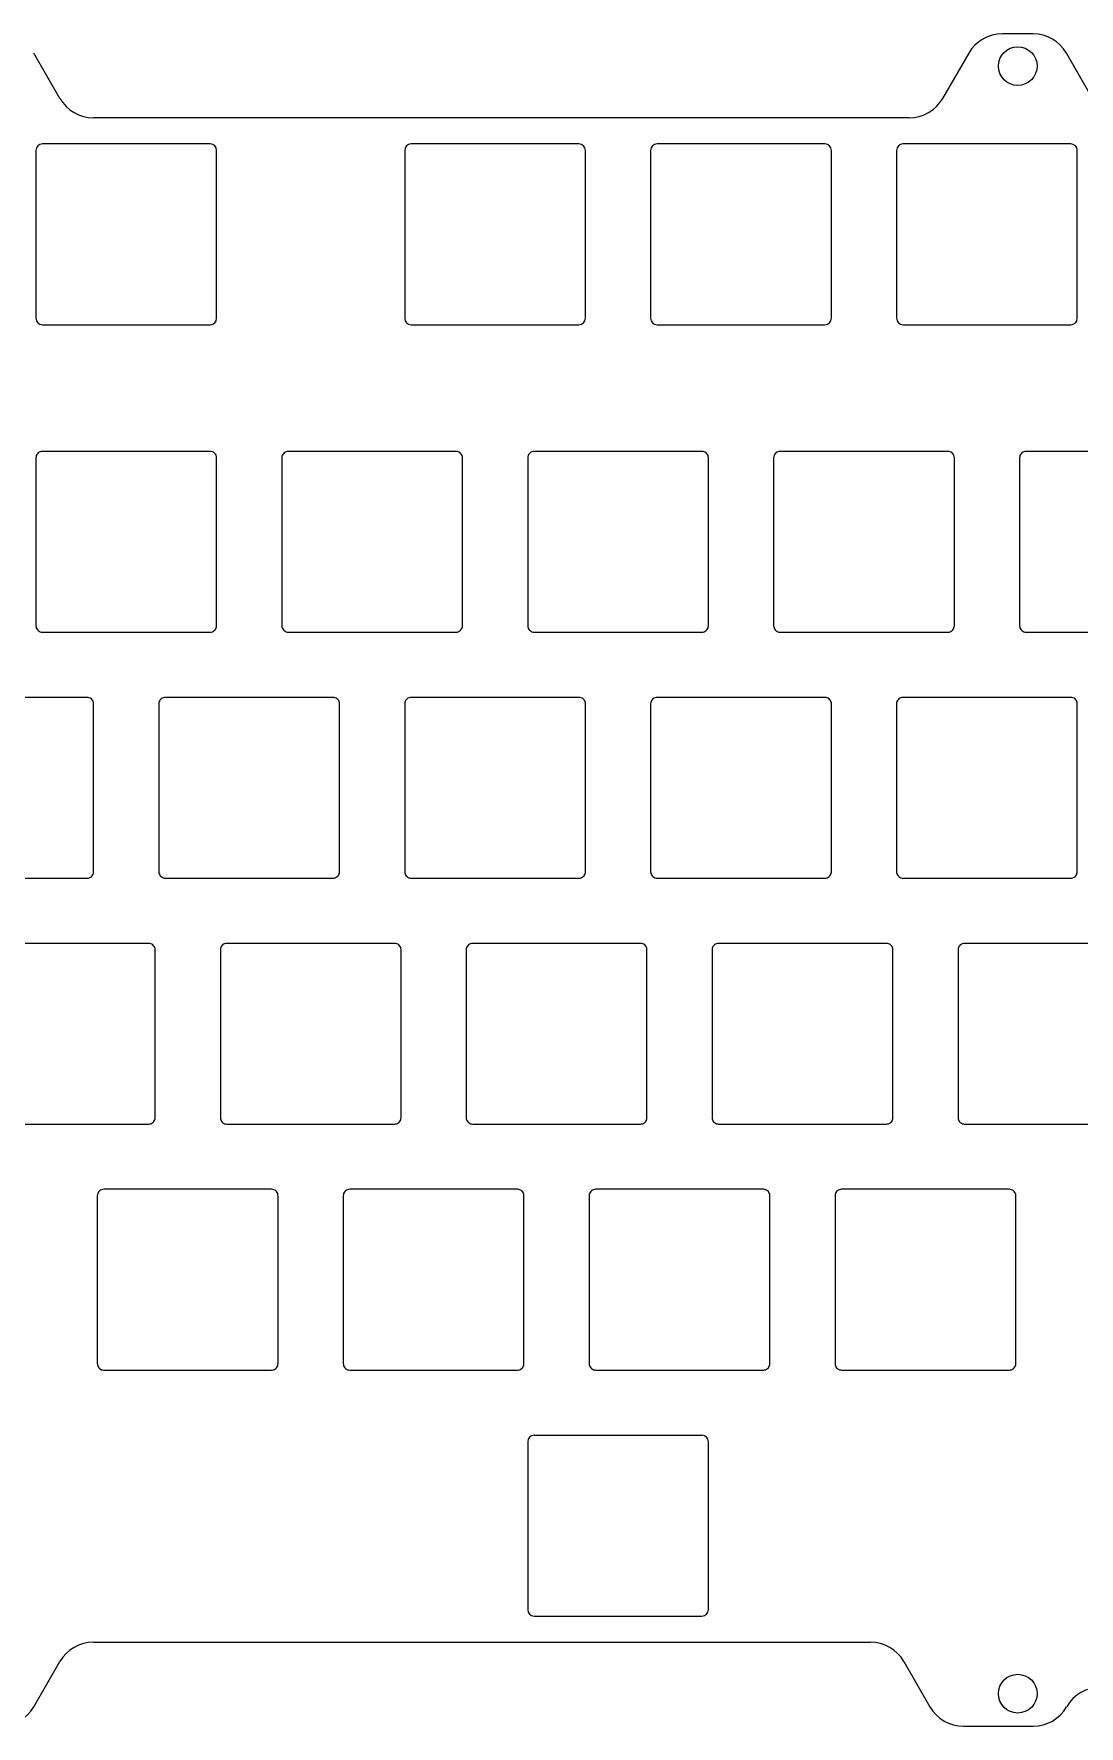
# Model space of a CAD drawing. Extents: x -155 to 195, y -68 to 63.
# Drawn here: x -56.2 to 24.8, y -68.4 to 62.6 of the extents above; entities that cross this region are included whole.
import ezdxf

# ---------------------------------------------------------------- set-up
doc = ezdxf.new("R2010")
doc.units = 0
doc.header["$MEASUREMENT"] = 0
doc.layers.get('0').update_dxf_attribs({"linetype": 'CONTINUOUS'})
doc.layers.add('COMPOUND', color=7, linetype='CONTINUOUS')
doc.layers.add('SHAPE2DVIEW', color=7, linetype='CONTINUOUS')

msp = doc.modelspace()

# ---------------------------------------------------------------- linework, layer by layer
at = {"color": 51, "true_color": 0xf7f281}
for p, q in [((21.24, 62.64), (18.86, 62.64)), ((-54.14, 57.64), (-56.16, 61.14)), ((16.26, 61.14), (14.24, 57.64)), ((25.86, 57.64), (23.84, 61.14)), ((11.65, 56.14), (-51.54, 56.14)), ((-51.54, -61.92), (8.64, -61.92)), ((-56.16, -66.93), (-54.14, -63.42)), ((11.24, -63.42), (13.26, -66.93)), ((23.85, -66.93), (23.85, -66.92)), ((15.86, -68.43), (21.25, -68.43))]:
    msp.add_line(p, q, dxfattribs=at)
at = {"color": 240, "true_color": 0xed1f24}
msp.add_line((-17.4, -45.9), (-4.4, -45.9), dxfattribs=at)
at = {"color": 51, "true_color": 0xf7f281}
for centre in [(20.06, 60.14), (20.06, -65.91)]:
    msp.add_circle(centre, 1.5, dxfattribs=at)
for centre, start, end in [((18.86, 59.64), 90, 150), ((21.24, 59.64), 30, 90), ((-51.54, 59.14), 210, 270), ((11.65, 59.14), 270, 330), ((-51.54, -64.92), 90, 150), ((8.64, -64.92), 30, 90), ((26.45, -68.42), 90, 150), ((-58.76, -65.43), 270, 330), ((15.86, -65.43), 210, 270), ((21.25, -65.43), 270, 330)]:
    msp.add_arc(centre, 3, start, end, dxfattribs=at)
at = {"layer": 'COMPOUND', "color": 51, "linetype": 'Continuous', "true_color": 0xf7f281}
for p, q in [((-42.5, 54.11), (-55.5, 54.11)), ((-13.93, 54.11), (-26.93, 54.11)), ((5.12, 54.11), (-7.88, 54.11)), ((24.17, 54.11), (11.17, 54.11)), ((-56, 53.61), (-56, 40.61)), ((-42, 40.61), (-42, 53.61)), ((-27.43, 53.61), (-27.43, 40.61)), ((-13.43, 40.61), (-13.43, 53.61)), ((-8.38, 53.61), (-8.38, 40.61)), ((5.62, 40.61), (5.62, 53.61)), ((10.67, 53.61), (10.67, 40.61)), ((24.67, 40.61), (24.67, 53.61)), ((-55.5, 40.11), (-42.5, 40.11)), ((-26.93, 40.11), (-13.93, 40.11)), ((-7.88, 40.11), (5.12, 40.11)), ((11.17, 40.11), (24.17, 40.11))]:
    msp.add_line(p, q, dxfattribs=at)
for centre, start, end in [((-55.5, 53.61), 90, 180), ((-42.5, 53.61), 0, 90), ((-26.93, 53.61), 90, 180), ((-13.93, 53.61), 0, 90), ((-7.88, 53.61), 90, 180), ((5.12, 53.61), 0, 90), ((11.17, 53.61), 90, 180), ((24.17, 53.61), 0, 90), ((-55.5, 40.61), 180, 270), ((-42.5, 40.61), 270, 0), ((-26.93, 40.61), 180, 270), ((-13.93, 40.61), 270, 0), ((-7.88, 40.61), 180, 270), ((5.12, 40.61), 270, 0), ((11.17, 40.61), 180, 270), ((24.17, 40.61), 270, 0)]:
    msp.add_arc(centre, 0.5, start, end, dxfattribs=at)
at = {"layer": 'SHAPE2DVIEW', "color": 51, "true_color": 0xf7f281}
for p, q in [((-55.82, 30.18), (-55.88, 30.12)), ((-55.75, 30.23), (-55.82, 30.18)), ((-55.67, 30.27), (-55.75, 30.23)), ((-55.59, 30.29), (-55.67, 30.27)), ((-55.5, 30.3), (-55.59, 30.29)), ((-42.5, 30.3), (-55.5, 30.3)), ((-42.41, 30.29), (-42.5, 30.3)), ((-42.33, 30.27), (-42.41, 30.29)), ((-42.25, 30.23), (-42.33, 30.27)), ((-42.18, 30.18), (-42.25, 30.23)), ((-42.12, 30.12), (-42.18, 30.18)), ((-36.77, 30.18), (-36.83, 30.12)), ((-36.7, 30.23), (-36.77, 30.18)), ((-36.62, 30.27), (-36.7, 30.23)), ((-36.54, 30.29), (-36.62, 30.27)), ((-36.45, 30.3), (-36.54, 30.29)), ((-23.45, 30.3), (-36.45, 30.3)), ((-23.36, 30.29), (-23.45, 30.3)), ((-23.28, 30.27), (-23.36, 30.29)), ((-23.2, 30.23), (-23.28, 30.27)), ((-23.13, 30.18), (-23.2, 30.23)), ((-23.07, 30.12), (-23.13, 30.18)), ((-17.72, 30.18), (-17.78, 30.12)), ((-17.65, 30.23), (-17.72, 30.18)), ((-17.57, 30.27), (-17.65, 30.23)), ((-17.49, 30.29), (-17.57, 30.27)), ((-17.4, 30.3), (-17.49, 30.29)), ((-4.4, 30.3), (-17.4, 30.3)), ((-4.31, 30.29), (-4.4, 30.3)), ((-4.23, 30.27), (-4.31, 30.29)), ((-4.15, 30.23), (-4.23, 30.27)), ((-4.08, 30.18), (-4.15, 30.23)), ((-4.02, 30.12), (-4.08, 30.18)), ((1.33, 30.18), (1.27, 30.12)), ((1.4, 30.23), (1.33, 30.18)), ((1.48, 30.27), (1.4, 30.23)), ((1.56, 30.29), (1.48, 30.27)), ((1.65, 30.3), (1.56, 30.29)), ((14.65, 30.3), (1.65, 30.3)), ((14.74, 30.29), (14.65, 30.3)), ((14.82, 30.27), (14.74, 30.29)), ((14.9, 30.23), (14.82, 30.27)), ((14.97, 30.18), (14.9, 30.23)), ((15.03, 30.12), (14.97, 30.18)), ((20.38, 30.18), (20.32, 30.12)), ((20.45, 30.23), (20.38, 30.18)), ((20.53, 30.27), (20.45, 30.23)), ((20.61, 30.29), (20.53, 30.27)), ((20.7, 30.3), (20.61, 30.29)), ((33.7, 30.3), (20.7, 30.3)), ((-55.99, 29.89), (-56, 29.8)), ((-56, 29.8), (-56, 16.8)), ((-55.97, 29.97), (-55.99, 29.89)), ((-55.93, 30.05), (-55.97, 29.97)), ((-55.88, 30.12), (-55.93, 30.05)), ((-42.07, 30.05), (-42.12, 30.12)), ((-42.03, 29.97), (-42.07, 30.05)), ((-42.01, 29.89), (-42.03, 29.97)), ((-42, 29.8), (-42.01, 29.89)), ((-42, 16.8), (-42, 29.8)), ((-36.94, 29.89), (-36.95, 29.8)), ((-36.95, 29.8), (-36.95, 16.8)), ((-36.92, 29.97), (-36.94, 29.89)), ((-36.88, 30.05), (-36.92, 29.97)), ((-36.83, 30.12), (-36.88, 30.05)), ((-23.02, 30.05), (-23.07, 30.12)), ((-22.98, 29.97), (-23.02, 30.05)), ((-22.96, 29.89), (-22.98, 29.97)), ((-22.95, 29.8), (-22.96, 29.89)), ((-22.95, 16.8), (-22.95, 29.8)), ((-17.89, 29.89), (-17.9, 29.8)), ((-17.9, 29.8), (-17.9, 16.8)), ((-17.87, 29.97), (-17.89, 29.89)), ((-17.83, 30.05), (-17.87, 29.97)), ((-17.78, 30.12), (-17.83, 30.05)), ((-3.97, 30.05), (-4.02, 30.12)), ((-3.93, 29.97), (-3.97, 30.05)), ((-3.91, 29.89), (-3.93, 29.97)), ((-3.9, 29.8), (-3.91, 29.89)), ((-3.9, 16.8), (-3.9, 29.8)), ((1.16, 29.89), (1.15, 29.8)), ((1.15, 29.8), (1.15, 16.8)), ((1.18, 29.97), (1.16, 29.89)), ((1.22, 30.05), (1.18, 29.97)), ((1.27, 30.12), (1.22, 30.05)), ((15.08, 30.05), (15.03, 30.12)), ((15.12, 29.97), (15.08, 30.05)), ((15.14, 29.89), (15.12, 29.97)), ((15.15, 29.8), (15.14, 29.89)), ((15.15, 16.8), (15.15, 29.8)), ((20.21, 29.89), (20.2, 29.8)), ((20.2, 29.8), (20.2, 16.8)), ((20.23, 29.97), (20.21, 29.89)), ((20.27, 30.05), (20.23, 29.97)), ((20.32, 30.12), (20.27, 30.05)), ((-56, 16.8), (-55.99, 16.71)), ((-55.99, 16.71), (-55.97, 16.63)), ((-55.97, 16.63), (-55.93, 16.55)), ((-55.93, 16.55), (-55.88, 16.48)), ((-55.88, 16.48), (-55.82, 16.42)), ((-55.82, 16.42), (-55.75, 16.37)), ((-55.75, 16.37), (-55.67, 16.33)), ((-55.67, 16.33), (-55.59, 16.31)), ((-55.59, 16.31), (-55.5, 16.3)), ((-55.5, 16.3), (-42.5, 16.3)), ((-42.5, 16.3), (-42.41, 16.31)), ((-42.41, 16.31), (-42.33, 16.33)), ((-42.33, 16.33), (-42.25, 16.37)), ((-42.25, 16.37), (-42.18, 16.42)), ((-42.18, 16.42), (-42.12, 16.48)), ((-42.12, 16.48), (-42.07, 16.55)), ((-42.07, 16.55), (-42.03, 16.63)), ((-42.03, 16.63), (-42.01, 16.71)), ((-42.01, 16.71), (-42, 16.8)), ((-36.95, 16.8), (-36.94, 16.71)), ((-36.94, 16.71), (-36.92, 16.63)), ((-36.92, 16.63), (-36.88, 16.55)), ((-36.88, 16.55), (-36.83, 16.48)), ((-36.83, 16.48), (-36.77, 16.42)), ((-36.77, 16.42), (-36.7, 16.37)), ((-36.7, 16.37), (-36.62, 16.33)), ((-36.62, 16.33), (-36.54, 16.31)), ((-36.54, 16.31), (-36.45, 16.3)), ((-36.45, 16.3), (-23.45, 16.3)), ((-23.45, 16.3), (-23.36, 16.31)), ((-23.36, 16.31), (-23.28, 16.33)), ((-23.28, 16.33), (-23.2, 16.37)), ((-23.2, 16.37), (-23.13, 16.42)), ((-23.13, 16.42), (-23.07, 16.48)), ((-23.07, 16.48), (-23.02, 16.55)), ((-23.02, 16.55), (-22.98, 16.63)), ((-22.98, 16.63), (-22.96, 16.71)), ((-22.96, 16.71), (-22.95, 16.8)), ((-17.9, 16.8), (-17.89, 16.71)), ((-17.89, 16.71), (-17.87, 16.63)), ((-17.87, 16.63), (-17.83, 16.55)), ((-17.83, 16.55), (-17.78, 16.48)), ((-17.78, 16.48), (-17.72, 16.42)), ((-17.72, 16.42), (-17.65, 16.37)), ((-17.65, 16.37), (-17.57, 16.33)), ((-17.57, 16.33), (-17.49, 16.31)), ((-17.49, 16.31), (-17.4, 16.3)), ((-17.4, 16.3), (-4.4, 16.3)), ((-4.4, 16.3), (-4.31, 16.31)), ((-4.31, 16.31), (-4.23, 16.33)), ((-4.23, 16.33), (-4.15, 16.37)), ((-4.15, 16.37), (-4.08, 16.42)), ((-4.08, 16.42), (-4.02, 16.48)), ((-4.02, 16.48), (-3.97, 16.55)), ((-3.97, 16.55), (-3.93, 16.63)), ((-3.93, 16.63), (-3.91, 16.71)), ((-3.91, 16.71), (-3.9, 16.8)), ((1.15, 16.8), (1.16, 16.71)), ((1.16, 16.71), (1.18, 16.63)), ((1.18, 16.63), (1.22, 16.55)), ((1.22, 16.55), (1.27, 16.48)), ((1.27, 16.48), (1.33, 16.42)), ((1.33, 16.42), (1.4, 16.37)), ((1.4, 16.37), (1.48, 16.33)), ((1.48, 16.33), (1.56, 16.31)), ((1.56, 16.31), (1.65, 16.3)), ((1.65, 16.3), (14.65, 16.3)), ((14.65, 16.3), (14.74, 16.31)), ((14.74, 16.31), (14.82, 16.33)), ((14.82, 16.33), (14.9, 16.37)), ((14.9, 16.37), (14.97, 16.42)), ((14.97, 16.42), (15.03, 16.48)), ((15.03, 16.48), (15.08, 16.55)), ((15.08, 16.55), (15.12, 16.63)), ((15.12, 16.63), (15.14, 16.71)), ((15.14, 16.71), (15.15, 16.8)), ((20.2, 16.8), (20.21, 16.71)), ((20.21, 16.71), (20.23, 16.63)), ((20.23, 16.63), (20.27, 16.55)), ((20.27, 16.55), (20.32, 16.48)), ((20.32, 16.48), (20.38, 16.42)), ((20.38, 16.42), (20.45, 16.37)), ((20.45, 16.37), (20.53, 16.33)), ((20.53, 16.33), (20.61, 16.31)), ((20.61, 16.31), (20.7, 16.3)), ((20.7, 16.3), (33.7, 16.3)), ((-52.03, 11.25), (-65.03, 11.25)), ((-51.94, 11.24), (-52.03, 11.25)), ((-51.86, 11.22), (-51.94, 11.24)), ((-51.78, 11.18), (-51.86, 11.22)), ((-51.7, 11.13), (-51.78, 11.18)), ((-51.64, 11.07), (-51.7, 11.13)), ((-51.59, 11), (-51.64, 11.07)), ((-51.56, 10.92), (-51.59, 11)), ((-51.53, 10.84), (-51.56, 10.92)), ((-51.53, 10.75), (-51.53, 10.84)), ((-51.53, -2.25), (-51.53, 10.75)), ((-46.47, 10.84), (-46.48, 10.75)), ((-46.48, 10.75), (-46.48, -2.25)), ((-46.45, 10.92), (-46.47, 10.84)), ((-46.41, 11), (-46.45, 10.92)), ((-46.36, 11.07), (-46.41, 11)), ((-46.3, 11.13), (-46.36, 11.07)), ((-46.23, 11.18), (-46.3, 11.13)), ((-46.15, 11.22), (-46.23, 11.18)), ((-46.06, 11.24), (-46.15, 11.22)), ((-45.98, 11.25), (-46.06, 11.24)), ((-32.98, 11.25), (-45.98, 11.25)), ((-32.89, 11.24), (-32.98, 11.25)), ((-32.81, 11.22), (-32.89, 11.24)), ((-32.73, 11.18), (-32.81, 11.22)), ((-32.65, 11.13), (-32.73, 11.18)), ((-32.59, 11.07), (-32.65, 11.13)), ((-32.54, 11), (-32.59, 11.07)), ((-32.51, 10.92), (-32.54, 11)), ((-32.48, 10.84), (-32.51, 10.92)), ((-32.48, 10.75), (-32.48, 10.84)), ((-32.48, -2.25), (-32.48, 10.75)), ((-27.42, 10.84), (-27.43, 10.75)), ((-27.43, 10.75), (-27.43, -2.25)), ((-27.4, 10.92), (-27.42, 10.84)), ((-27.36, 11), (-27.4, 10.92)), ((-27.31, 11.07), (-27.36, 11)), ((-27.25, 11.13), (-27.31, 11.07)), ((-27.18, 11.18), (-27.25, 11.13)), ((-27.1, 11.22), (-27.18, 11.18)), ((-27.01, 11.24), (-27.1, 11.22)), ((-26.93, 11.25), (-27.01, 11.24)), ((-13.93, 11.25), (-26.93, 11.25)), ((-13.84, 11.24), (-13.93, 11.25)), ((-13.76, 11.22), (-13.84, 11.24)), ((-13.68, 11.18), (-13.76, 11.22)), ((-13.6, 11.13), (-13.68, 11.18)), ((-13.54, 11.07), (-13.6, 11.13)), ((-13.49, 11), (-13.54, 11.07)), ((-13.46, 10.92), (-13.49, 11)), ((-13.43, 10.84), (-13.46, 10.92)), ((-13.43, 10.75), (-13.43, 10.84)), ((-13.43, -2.25), (-13.43, 10.75)), ((-8.37, 10.84), (-8.38, 10.75)), ((-8.38, 10.75), (-8.38, -2.25)), ((-8.35, 10.92), (-8.37, 10.84)), ((-8.31, 11), (-8.35, 10.92)), ((-8.26, 11.07), (-8.31, 11)), ((-8.2, 11.13), (-8.26, 11.07)), ((-8.13, 11.18), (-8.2, 11.13)), ((-8.05, 11.22), (-8.13, 11.18)), ((-7.96, 11.24), (-8.05, 11.22)), ((-7.88, 11.25), (-7.96, 11.24)), ((5.12, 11.25), (-7.88, 11.25)), ((5.21, 11.24), (5.12, 11.25)), ((5.29, 11.22), (5.21, 11.24)), ((5.37, 11.18), (5.29, 11.22)), ((5.45, 11.13), (5.37, 11.18)), ((5.51, 11.07), (5.45, 11.13)), ((5.56, 11), (5.51, 11.07)), ((5.59, 10.92), (5.56, 11)), ((5.62, 10.84), (5.59, 10.92)), ((5.62, 10.75), (5.62, 10.84)), ((5.62, -2.25), (5.62, 10.75)), ((10.68, 10.84), (10.67, 10.75)), ((10.67, 10.75), (10.67, -2.25)), ((10.7, 10.92), (10.68, 10.84)), ((10.74, 11), (10.7, 10.92)), ((10.79, 11.07), (10.74, 11)), ((10.85, 11.13), (10.79, 11.07)), ((10.92, 11.18), (10.85, 11.13)), ((11, 11.22), (10.92, 11.18)), ((11.09, 11.24), (11, 11.22)), ((11.17, 11.25), (11.09, 11.24)), ((24.17, 11.25), (11.17, 11.25)), ((24.26, 11.24), (24.17, 11.25)), ((24.34, 11.22), (24.26, 11.24)), ((24.42, 11.18), (24.34, 11.22)), ((24.5, 11.13), (24.42, 11.18)), ((24.56, 11.07), (24.5, 11.13)), ((24.61, 11), (24.56, 11.07)), ((24.64, 10.92), (24.61, 11)), ((24.67, 10.84), (24.64, 10.92)), ((24.67, 10.75), (24.67, 10.84)), ((24.67, -2.25), (24.67, 10.75)), ((-51.7, -2.63), (-51.64, -2.57)), ((-51.64, -2.57), (-51.59, -2.5)), ((-51.59, -2.5), (-51.56, -2.42)), ((-51.56, -2.42), (-51.53, -2.34)), ((-51.53, -2.34), (-51.53, -2.25)), ((-46.48, -2.25), (-46.47, -2.34)), ((-46.47, -2.34), (-46.45, -2.42)), ((-46.45, -2.42), (-46.41, -2.5)), ((-46.41, -2.5), (-46.36, -2.57)), ((-46.36, -2.57), (-46.3, -2.63)), ((-32.65, -2.63), (-32.59, -2.57)), ((-32.59, -2.57), (-32.54, -2.5)), ((-32.54, -2.5), (-32.51, -2.42)), ((-32.51, -2.42), (-32.48, -2.34)), ((-32.48, -2.34), (-32.48, -2.25)), ((-27.43, -2.25), (-27.42, -2.34)), ((-27.42, -2.34), (-27.4, -2.42)), ((-27.4, -2.42), (-27.36, -2.5)), ((-27.36, -2.5), (-27.31, -2.57)), ((-27.31, -2.57), (-27.25, -2.63)), ((-13.6, -2.63), (-13.54, -2.57)), ((-13.54, -2.57), (-13.49, -2.5)), ((-13.49, -2.5), (-13.46, -2.42)), ((-13.46, -2.42), (-13.43, -2.34)), ((-13.43, -2.34), (-13.43, -2.25)), ((-8.38, -2.25), (-8.37, -2.34)), ((-8.37, -2.34), (-8.35, -2.42)), ((-8.35, -2.42), (-8.31, -2.5)), ((-8.31, -2.5), (-8.26, -2.57)), ((-8.26, -2.57), (-8.2, -2.63)), ((5.45, -2.63), (5.51, -2.57)), ((5.51, -2.57), (5.56, -2.5)), ((5.56, -2.5), (5.59, -2.42)), ((5.59, -2.42), (5.62, -2.34)), ((5.62, -2.34), (5.62, -2.25)), ((10.67, -2.25), (10.68, -2.34)), ((10.68, -2.34), (10.7, -2.42)), ((10.7, -2.42), (10.74, -2.5)), ((10.74, -2.5), (10.79, -2.57)), ((10.79, -2.57), (10.85, -2.63)), ((24.5, -2.63), (24.56, -2.57)), ((24.56, -2.57), (24.61, -2.5)), ((24.61, -2.5), (24.64, -2.42)), ((24.64, -2.42), (24.67, -2.34)), ((24.67, -2.34), (24.67, -2.25)), ((-65.03, -2.75), (-52.03, -2.75)), ((-52.03, -2.75), (-51.94, -2.74)), ((-51.94, -2.74), (-51.86, -2.72)), ((-51.86, -2.72), (-51.78, -2.68)), ((-51.78, -2.68), (-51.7, -2.63)), ((-46.3, -2.63), (-46.23, -2.68)), ((-46.23, -2.68), (-46.15, -2.72)), ((-46.15, -2.72), (-46.06, -2.74)), ((-46.06, -2.74), (-45.98, -2.75)), ((-45.98, -2.75), (-32.98, -2.75)), ((-32.98, -2.75), (-32.89, -2.74)), ((-32.89, -2.74), (-32.81, -2.72)), ((-32.81, -2.72), (-32.73, -2.68)), ((-32.73, -2.68), (-32.65, -2.63)), ((-27.25, -2.63), (-27.18, -2.68)), ((-27.18, -2.68), (-27.1, -2.72)), ((-27.1, -2.72), (-27.01, -2.74)), ((-27.01, -2.74), (-26.93, -2.75)), ((-26.93, -2.75), (-13.93, -2.75)), ((-13.93, -2.75), (-13.84, -2.74)), ((-13.84, -2.74), (-13.76, -2.72)), ((-13.76, -2.72), (-13.68, -2.68)), ((-13.68, -2.68), (-13.6, -2.63)), ((-8.2, -2.63), (-8.13, -2.68)), ((-8.13, -2.68), (-8.05, -2.72)), ((-8.05, -2.72), (-7.96, -2.74)), ((-7.96, -2.74), (-7.88, -2.75)), ((-7.88, -2.75), (5.12, -2.75)), ((5.12, -2.75), (5.21, -2.74)), ((5.21, -2.74), (5.29, -2.72)), ((5.29, -2.72), (5.37, -2.68)), ((5.37, -2.68), (5.45, -2.63)), ((10.85, -2.63), (10.92, -2.68)), ((10.92, -2.68), (11, -2.72)), ((11, -2.72), (11.09, -2.74)), ((11.09, -2.74), (11.17, -2.75)), ((11.17, -2.75), (24.17, -2.75)), ((24.17, -2.75), (24.26, -2.74)), ((24.26, -2.74), (24.34, -2.72)), ((24.34, -2.72), (24.42, -2.68)), ((24.42, -2.68), (24.5, -2.63)), ((-47.26, -7.8), (-60.26, -7.8)), ((-47.18, -7.81), (-47.26, -7.8)), ((-47.09, -7.83), (-47.18, -7.81)), ((-47.01, -7.87), (-47.09, -7.83)), ((-41.38, -7.83), (-41.46, -7.87)), ((-41.3, -7.81), (-41.38, -7.83)), ((-41.21, -7.8), (-41.3, -7.81)), ((-28.21, -7.8), (-41.21, -7.8)), ((-28.13, -7.81), (-28.21, -7.8)), ((-28.04, -7.83), (-28.13, -7.81)), ((-27.96, -7.87), (-28.04, -7.83)), ((-22.33, -7.83), (-22.41, -7.87)), ((-22.25, -7.81), (-22.33, -7.83)), ((-22.16, -7.8), (-22.25, -7.81)), ((-9.16, -7.8), (-22.16, -7.8)), ((-9.08, -7.81), (-9.16, -7.8)), ((-8.99, -7.83), (-9.08, -7.81)), ((-8.91, -7.87), (-8.99, -7.83)), ((-3.28, -7.83), (-3.36, -7.87)), ((-3.2, -7.81), (-3.28, -7.83)), ((-3.11, -7.8), (-3.2, -7.81)), ((9.89, -7.8), (-3.11, -7.8)), ((9.97, -7.81), (9.89, -7.8)), ((10.06, -7.83), (9.97, -7.81)), ((10.14, -7.87), (10.06, -7.83)), ((15.77, -7.83), (15.69, -7.87)), ((15.85, -7.81), (15.77, -7.83)), ((15.94, -7.8), (15.85, -7.81)), ((28.94, -7.8), (15.94, -7.8)), ((-46.94, -7.92), (-47.01, -7.87)), ((-46.88, -7.98), (-46.94, -7.92)), ((-46.83, -8.05), (-46.88, -7.98)), ((-46.79, -8.13), (-46.83, -8.05)), ((-46.77, -8.21), (-46.79, -8.13)), ((-46.76, -8.3), (-46.77, -8.21)), ((-46.76, -21.3), (-46.76, -8.3)), ((-41.68, -8.13), (-41.71, -8.21)), ((-41.71, -8.21), (-41.71, -8.3)), ((-41.71, -8.3), (-41.71, -21.3)), ((-41.65, -8.05), (-41.68, -8.13)), ((-41.6, -7.98), (-41.65, -8.05)), ((-41.54, -7.92), (-41.6, -7.98)), ((-41.46, -7.87), (-41.54, -7.92)), ((-27.89, -7.92), (-27.96, -7.87)), ((-27.83, -7.98), (-27.89, -7.92)), ((-27.78, -8.05), (-27.83, -7.98)), ((-27.74, -8.13), (-27.78, -8.05)), ((-27.72, -8.21), (-27.74, -8.13)), ((-27.71, -8.3), (-27.72, -8.21)), ((-27.71, -21.3), (-27.71, -8.3)), ((-22.63, -8.13), (-22.66, -8.21)), ((-22.66, -8.21), (-22.66, -8.3)), ((-22.66, -8.3), (-22.66, -21.3)), ((-22.6, -8.05), (-22.63, -8.13)), ((-22.55, -7.98), (-22.6, -8.05)), ((-22.49, -7.92), (-22.55, -7.98)), ((-22.41, -7.87), (-22.49, -7.92)), ((-8.84, -7.92), (-8.91, -7.87)), ((-8.78, -7.98), (-8.84, -7.92)), ((-8.73, -8.05), (-8.78, -7.98)), ((-8.69, -8.13), (-8.73, -8.05)), ((-8.67, -8.21), (-8.69, -8.13)), ((-8.66, -8.3), (-8.67, -8.21)), ((-8.66, -21.3), (-8.66, -8.3)), ((-3.58, -8.13), (-3.61, -8.21)), ((-3.61, -8.21), (-3.61, -8.3)), ((-3.61, -8.3), (-3.61, -21.3)), ((-3.55, -8.05), (-3.58, -8.13)), ((-3.5, -7.98), (-3.55, -8.05)), ((-3.44, -7.92), (-3.5, -7.98)), ((-3.36, -7.87), (-3.44, -7.92)), ((10.21, -7.92), (10.14, -7.87)), ((10.27, -7.98), (10.21, -7.92)), ((10.32, -8.05), (10.27, -7.98)), ((10.36, -8.13), (10.32, -8.05)), ((10.38, -8.21), (10.36, -8.13)), ((10.39, -8.3), (10.38, -8.21)), ((10.39, -21.3), (10.39, -8.3)), ((15.47, -8.13), (15.44, -8.21)), ((15.44, -8.21), (15.44, -8.3)), ((15.44, -8.3), (15.44, -21.3)), ((15.5, -8.05), (15.47, -8.13)), ((15.55, -7.98), (15.5, -8.05)), ((15.61, -7.92), (15.55, -7.98)), ((15.69, -7.87), (15.61, -7.92)), ((-60.26, -21.8), (-47.26, -21.8)), ((-47.26, -21.8), (-47.18, -21.79)), ((-47.18, -21.79), (-47.09, -21.77)), ((-47.09, -21.77), (-47.01, -21.73)), ((-47.01, -21.73), (-46.94, -21.68)), ((-46.94, -21.68), (-46.88, -21.62)), ((-46.88, -21.62), (-46.83, -21.55)), ((-46.83, -21.55), (-46.79, -21.47)), ((-46.79, -21.47), (-46.77, -21.39)), ((-46.77, -21.39), (-46.76, -21.3)), ((-41.71, -21.3), (-41.71, -21.39)), ((-41.71, -21.39), (-41.68, -21.47)), ((-41.68, -21.47), (-41.65, -21.55)), ((-41.65, -21.55), (-41.6, -21.62)), ((-41.6, -21.62), (-41.54, -21.68)), ((-41.54, -21.68), (-41.46, -21.73)), ((-41.46, -21.73), (-41.38, -21.77)), ((-41.38, -21.77), (-41.3, -21.79)), ((-41.3, -21.79), (-41.21, -21.8)), ((-41.21, -21.8), (-28.21, -21.8)), ((-28.21, -21.8), (-28.13, -21.79)), ((-28.13, -21.79), (-28.04, -21.77)), ((-28.04, -21.77), (-27.96, -21.73)), ((-27.96, -21.73), (-27.89, -21.68)), ((-27.89, -21.68), (-27.83, -21.62)), ((-27.83, -21.62), (-27.78, -21.55)), ((-27.78, -21.55), (-27.74, -21.47)), ((-27.74, -21.47), (-27.72, -21.39)), ((-27.72, -21.39), (-27.71, -21.3)), ((-22.66, -21.3), (-22.66, -21.39)), ((-22.66, -21.39), (-22.63, -21.47)), ((-22.63, -21.47), (-22.6, -21.55)), ((-22.6, -21.55), (-22.55, -21.62)), ((-22.55, -21.62), (-22.49, -21.68)), ((-22.49, -21.68), (-22.41, -21.73)), ((-22.41, -21.73), (-22.33, -21.77)), ((-22.33, -21.77), (-22.25, -21.79)), ((-22.25, -21.79), (-22.16, -21.8)), ((-22.16, -21.8), (-9.16, -21.8)), ((-9.16, -21.8), (-9.08, -21.79)), ((-9.08, -21.79), (-8.99, -21.77)), ((-8.99, -21.77), (-8.91, -21.73)), ((-8.91, -21.73), (-8.84, -21.68)), ((-8.84, -21.68), (-8.78, -21.62)), ((-8.78, -21.62), (-8.73, -21.55)), ((-8.73, -21.55), (-8.69, -21.47)), ((-8.69, -21.47), (-8.67, -21.39)), ((-8.67, -21.39), (-8.66, -21.3)), ((-3.61, -21.3), (-3.61, -21.39)), ((-3.61, -21.39), (-3.58, -21.47)), ((-3.58, -21.47), (-3.55, -21.55)), ((-3.55, -21.55), (-3.5, -21.62)), ((-3.5, -21.62), (-3.44, -21.68)), ((-3.44, -21.68), (-3.36, -21.73)), ((-3.36, -21.73), (-3.28, -21.77)), ((-3.28, -21.77), (-3.2, -21.79)), ((-3.2, -21.79), (-3.11, -21.8)), ((-3.11, -21.8), (9.89, -21.8)), ((9.89, -21.8), (9.97, -21.79)), ((9.97, -21.79), (10.06, -21.77)), ((10.06, -21.77), (10.14, -21.73)), ((10.14, -21.73), (10.21, -21.68)), ((10.21, -21.68), (10.27, -21.62)), ((10.27, -21.62), (10.32, -21.55)), ((10.32, -21.55), (10.36, -21.47)), ((10.36, -21.47), (10.38, -21.39)), ((10.38, -21.39), (10.39, -21.3)), ((15.44, -21.3), (15.44, -21.39)), ((15.44, -21.39), (15.47, -21.47)), ((15.47, -21.47), (15.5, -21.55)), ((15.5, -21.55), (15.55, -21.62)), ((15.55, -21.62), (15.61, -21.68)), ((15.61, -21.68), (15.69, -21.73)), ((15.69, -21.73), (15.77, -21.77)), ((15.77, -21.77), (15.85, -21.79)), ((15.85, -21.79), (15.94, -21.8)), ((15.94, -21.8), (28.94, -21.8)), ((-51.23, -27.26), (-51.24, -27.35)), ((-51.24, -27.35), (-51.24, -40.35)), ((-51.21, -27.18), (-51.23, -27.26)), ((-51.17, -27.1), (-51.21, -27.18)), ((-51.12, -27.03), (-51.17, -27.1)), ((-51.06, -26.97), (-51.12, -27.03)), ((-50.99, -26.92), (-51.06, -26.97)), ((-50.91, -26.88), (-50.99, -26.92)), ((-50.83, -26.86), (-50.91, -26.88)), ((-50.74, -26.85), (-50.83, -26.86)), ((-37.74, -26.85), (-50.74, -26.85)), ((-37.65, -26.86), (-37.74, -26.85)), ((-37.57, -26.88), (-37.65, -26.86)), ((-37.49, -26.92), (-37.57, -26.88)), ((-37.42, -26.97), (-37.49, -26.92)), ((-37.36, -27.03), (-37.42, -26.97)), ((-37.31, -27.1), (-37.36, -27.03)), ((-37.27, -27.18), (-37.31, -27.1)), ((-37.25, -27.26), (-37.27, -27.18)), ((-37.24, -27.35), (-37.25, -27.26)), ((-37.24, -40.35), (-37.24, -27.35)), ((-32.18, -27.26), (-32.19, -27.35)), ((-32.19, -27.35), (-32.19, -40.35)), ((-32.16, -27.18), (-32.18, -27.26)), ((-32.12, -27.1), (-32.16, -27.18)), ((-32.07, -27.03), (-32.12, -27.1)), ((-32.01, -26.97), (-32.07, -27.03)), ((-31.94, -26.92), (-32.01, -26.97)), ((-31.86, -26.88), (-31.94, -26.92)), ((-31.78, -26.86), (-31.86, -26.88)), ((-31.69, -26.85), (-31.78, -26.86)), ((-18.69, -26.85), (-31.69, -26.85)), ((-18.6, -26.86), (-18.69, -26.85)), ((-18.52, -26.88), (-18.6, -26.86)), ((-18.44, -26.92), (-18.52, -26.88)), ((-18.37, -26.97), (-18.44, -26.92)), ((-18.31, -27.03), (-18.37, -26.97)), ((-18.26, -27.1), (-18.31, -27.03)), ((-18.22, -27.18), (-18.26, -27.1)), ((-18.2, -27.26), (-18.22, -27.18)), ((-18.19, -27.35), (-18.2, -27.26)), ((-18.19, -40.35), (-18.19, -27.35)), ((-13.13, -27.26), (-13.14, -27.35)), ((-13.14, -27.35), (-13.14, -40.35)), ((-13.11, -27.18), (-13.13, -27.26)), ((-13.07, -27.1), (-13.11, -27.18)), ((-13.02, -27.03), (-13.07, -27.1)), ((-12.96, -26.97), (-13.02, -27.03)), ((-12.89, -26.92), (-12.96, -26.97)), ((-12.81, -26.88), (-12.89, -26.92)), ((-12.73, -26.86), (-12.81, -26.88)), ((-12.64, -26.85), (-12.73, -26.86)), ((0.36, -26.85), (-12.64, -26.85)), ((0.45, -26.86), (0.36, -26.85)), ((0.53, -26.88), (0.45, -26.86)), ((0.61, -26.92), (0.53, -26.88)), ((0.68, -26.97), (0.61, -26.92)), ((0.74, -27.03), (0.68, -26.97)), ((0.79, -27.1), (0.74, -27.03)), ((0.83, -27.18), (0.79, -27.1)), ((0.85, -27.26), (0.83, -27.18)), ((0.86, -27.35), (0.85, -27.26)), ((0.86, -40.35), (0.86, -27.35)), ((5.92, -27.26), (5.91, -27.35)), ((5.91, -27.35), (5.91, -40.35)), ((5.94, -27.18), (5.92, -27.26)), ((5.98, -27.1), (5.94, -27.18)), ((6.03, -27.03), (5.98, -27.1)), ((6.09, -26.97), (6.03, -27.03)), ((6.16, -26.92), (6.09, -26.97)), ((6.24, -26.88), (6.16, -26.92)), ((6.32, -26.86), (6.24, -26.88)), ((6.41, -26.85), (6.32, -26.86)), ((19.41, -26.85), (6.41, -26.85)), ((19.5, -26.86), (19.41, -26.85)), ((19.58, -26.88), (19.5, -26.86)), ((19.66, -26.92), (19.58, -26.88)), ((19.73, -26.97), (19.66, -26.92)), ((19.79, -27.03), (19.73, -26.97)), ((19.84, -27.1), (19.79, -27.03)), ((19.88, -27.18), (19.84, -27.1)), ((19.9, -27.26), (19.88, -27.18)), ((19.91, -27.35), (19.9, -27.26)), ((19.91, -40.35), (19.91, -27.35)), ((-51.24, -40.35), (-51.23, -40.44)), ((-51.23, -40.44), (-51.21, -40.52)), ((-51.21, -40.52), (-51.17, -40.6)), ((-51.17, -40.6), (-51.12, -40.67)), ((-37.36, -40.67), (-37.31, -40.6)), ((-37.31, -40.6), (-37.27, -40.52)), ((-37.27, -40.52), (-37.25, -40.44)), ((-37.25, -40.44), (-37.24, -40.35)), ((-32.19, -40.35), (-32.18, -40.44)), ((-32.18, -40.44), (-32.16, -40.52)), ((-32.16, -40.52), (-32.12, -40.6)), ((-32.12, -40.6), (-32.07, -40.67)), ((-18.31, -40.67), (-18.26, -40.6)), ((-18.26, -40.6), (-18.22, -40.52)), ((-18.22, -40.52), (-18.2, -40.44)), ((-18.2, -40.44), (-18.19, -40.35)), ((-13.14, -40.35), (-13.13, -40.44)), ((-13.13, -40.44), (-13.11, -40.52)), ((-13.11, -40.52), (-13.07, -40.6)), ((-13.07, -40.6), (-13.02, -40.67)), ((0.74, -40.67), (0.79, -40.6)), ((0.79, -40.6), (0.83, -40.52)), ((0.83, -40.52), (0.85, -40.44)), ((0.85, -40.44), (0.86, -40.35)), ((5.91, -40.35), (5.92, -40.44)), ((5.92, -40.44), (5.94, -40.52)), ((5.94, -40.52), (5.98, -40.6)), ((5.98, -40.6), (6.03, -40.67)), ((19.79, -40.67), (19.84, -40.6)), ((19.84, -40.6), (19.88, -40.52)), ((19.88, -40.52), (19.9, -40.44)), ((19.9, -40.44), (19.91, -40.35)), ((-51.12, -40.67), (-51.06, -40.73)), ((-51.06, -40.73), (-50.99, -40.78)), ((-50.99, -40.78), (-50.91, -40.82)), ((-50.91, -40.82), (-50.83, -40.84)), ((-50.83, -40.84), (-50.74, -40.85)), ((-50.74, -40.85), (-37.74, -40.85)), ((-37.74, -40.85), (-37.65, -40.84)), ((-37.65, -40.84), (-37.57, -40.82)), ((-37.57, -40.82), (-37.49, -40.78)), ((-37.49, -40.78), (-37.42, -40.73)), ((-37.42, -40.73), (-37.36, -40.67)), ((-32.07, -40.67), (-32.01, -40.73)), ((-32.01, -40.73), (-31.94, -40.78)), ((-31.94, -40.78), (-31.86, -40.82)), ((-31.86, -40.82), (-31.78, -40.84)), ((-31.78, -40.84), (-31.69, -40.85)), ((-31.69, -40.85), (-18.69, -40.85)), ((-18.69, -40.85), (-18.6, -40.84)), ((-18.6, -40.84), (-18.52, -40.82)), ((-18.52, -40.82), (-18.44, -40.78)), ((-18.44, -40.78), (-18.37, -40.73)), ((-18.37, -40.73), (-18.31, -40.67)), ((-13.02, -40.67), (-12.96, -40.73)), ((-12.96, -40.73), (-12.89, -40.78)), ((-12.89, -40.78), (-12.81, -40.82)), ((-12.81, -40.82), (-12.73, -40.84)), ((-12.73, -40.84), (-12.64, -40.85)), ((-12.64, -40.85), (0.36, -40.85)), ((0.36, -40.85), (0.45, -40.84)), ((0.45, -40.84), (0.53, -40.82)), ((0.53, -40.82), (0.61, -40.78)), ((0.61, -40.78), (0.68, -40.73)), ((0.68, -40.73), (0.74, -40.67)), ((6.03, -40.67), (6.09, -40.73)), ((6.09, -40.73), (6.16, -40.78)), ((6.16, -40.78), (6.24, -40.82)), ((6.24, -40.82), (6.32, -40.84)), ((6.32, -40.84), (6.41, -40.85)), ((6.41, -40.85), (19.41, -40.85)), ((19.41, -40.85), (19.5, -40.84)), ((19.5, -40.84), (19.58, -40.82)), ((19.58, -40.82), (19.66, -40.78)), ((19.66, -40.78), (19.73, -40.73)), ((19.73, -40.73), (19.79, -40.67))]:
    msp.add_line(p, q, dxfattribs=at)
at = {"layer": 'SHAPE2DVIEW', "color": 240, "true_color": 0xed1f24}
for p, q in [((-17.9, -46.4), (-17.9, -59.4)), ((-3.9, -59.4), (-3.9, -46.4)), ((-17.4, -59.9), (-4.4, -59.9))]:
    msp.add_line(p, q, dxfattribs=at)
for centre, start, end in [((-17.4, -46.4), 90, 180), ((-4.4, -46.4), 0, 90), ((-17.4, -59.4), 180, 270), ((-4.4, -59.4), 270, 0)]:
    msp.add_arc(centre, 0.5, start, end, dxfattribs=at)

doc.saveas('drawing.dxf')
